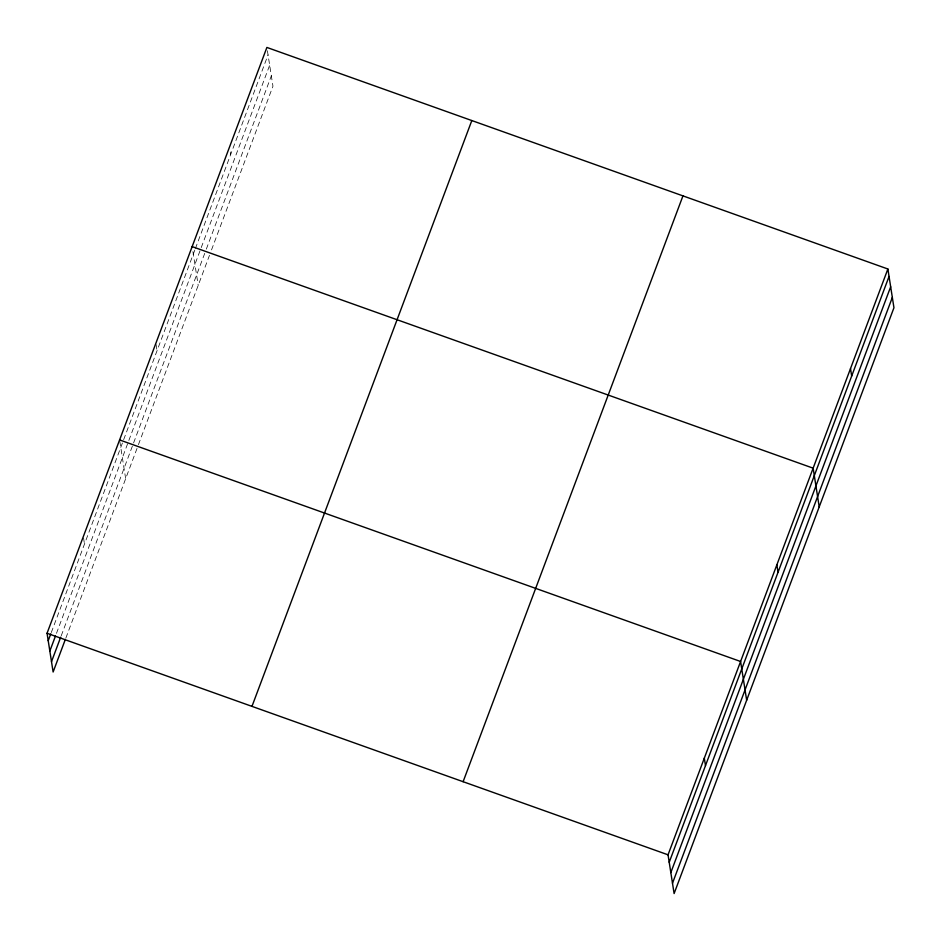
<?xml version="1.0" encoding="UTF-8"?>
<svg xmlns="http://www.w3.org/2000/svg" width="941" height="941" viewBox="0 0 941 941"><rect width="100%" height="100%" fill="white"/><g stroke="black" fill="none" stroke-linecap="round" stroke-linejoin="round"><path stroke-width="0.71" stroke-dasharray="4.71 3.53" d="M51.285 632.54L194.846 249.988M195.363 248.624L268.056 54.896M56.472 633.34L269.667 65.223M61.212 635.81L205.808 250.482M206.326 249.118L271.337 75.868M65.894 637.974L137.927 446.01M138.433 444.646L209.478 255.352M211.525 249.894L272.961 86.184L267.079 48.685M230.298 151.995L230.686 154.489M192.917 251.588L198.21 285.37M156.065 344.524L157.041 350.734M119.789 441.176L125.659 478.687M83.514 537.84L84.49 544.051"/><path stroke-width="1.41" d="M65.376 639.327L53.119 672.003L47.05 633.258L266.891 47.438L887.881 268.997L893.95 307.742L674.109 893.562L668.039 854.816L887.881 268.997M48.214 640.715L50.767 633.905M49.838 651.043L55.46 636.069M51.496 661.676L60.695 637.175M251.976 706.362L471.817 120.554M463.113 781.7L682.954 195.881M669.216 862.274L889.045 276.454M670.827 872.601L890.668 286.782M672.497 883.234L892.339 297.415M192.14 246.613L813.142 468.171L819.211 506.928M119.601 439.929L740.591 661.488L746.66 700.245M47.05 633.258L668.039 854.816M850.511 368.59L851.676 376.047M776.866 564.835L778.031 572.293M704.315 758.152L705.491 765.609"/></g></svg>
